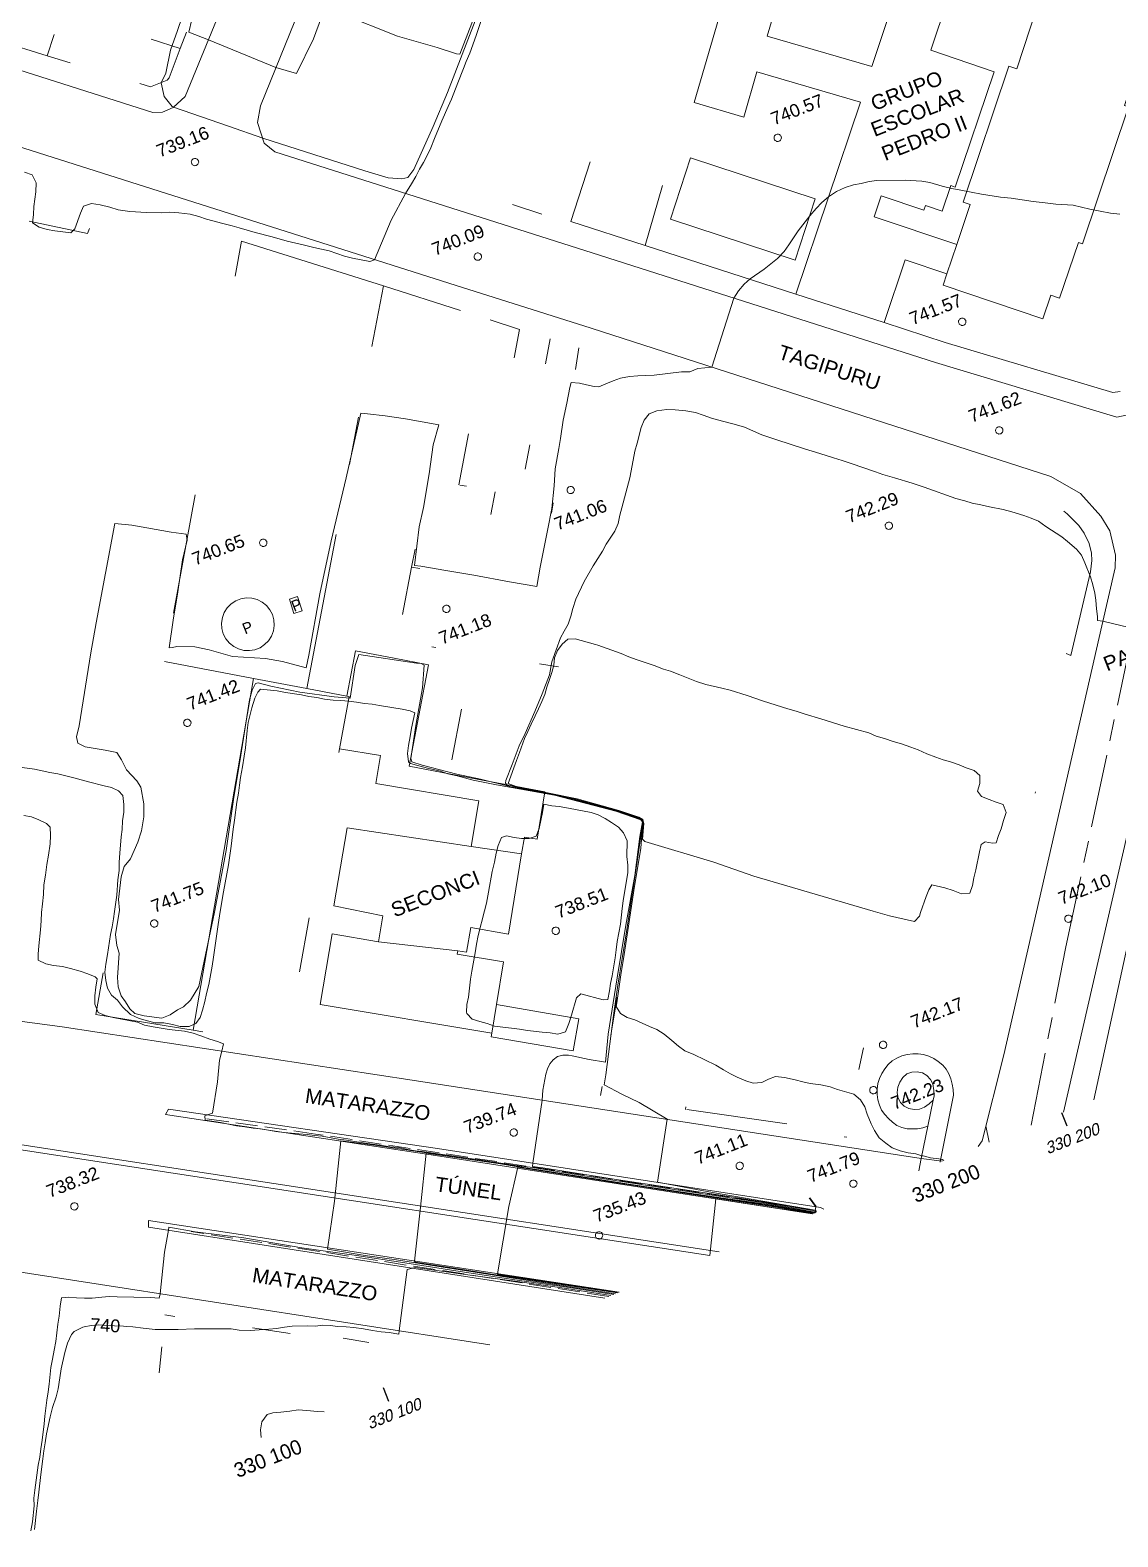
# Model space of a CAD drawing. Header units: millimetres. Extents: x 348 to 2201, y 118 to 1049.
# Drawn here: x 1252.7 to 1401.3, y 393.9 to 599.8 of the extents above; entities that cross this region are included whole.
import ezdxf
from ezdxf.enums import TextEntityAlignment as Align

# ---------------------------------------------------------------- set-up
doc = ezdxf.new("R2010")
doc.units = ezdxf.units.MM
doc.linetypes.add('T02', pattern=[4, 3, -1])
doc.linetypes.add('T09', pattern=[17, 10, -2, 3, -2])
for name, color, linetype, lineweight in [('100_SIST_VIARIO_MEIO_FIO', 1, 'Continuous', 18), ('106_PRACAS_PARQUES_TOP', 7, 'Continuous', 18), ('108_SEP_FIS_CANT_CENT_ILHA', 7, 'Continuous', 18), ('114_VD_PASS_DE_NIVEL', 190, 'Continuous', 18), ('118_PASSARELA', 9, 'Continuous', 18), ('122_TUN', 190, 'T02', 18), ('124_TUN_TOP', 7, 'Continuous', 18), ('144_P_DUPLA_ASF_TOP', 7, 'Continuous', 18), ('160_P_SIMP_ASF_TOP', 7, 'Continuous', 18), ('199_SEGMENTO_DE_VIA', 7, 'Continuous', 18), ('206_MURO_E_MURO_ARRIMO', 7, 'Continuous', 18), ('216_EDIF_NOTAVEL', 2, 'Continuous', 18), ('218_EDIF_NOTAVEL_TOP', 7, 'Continuous', 18), ('220_PISCINA_TOP', 4, 'Continuous', 18), ('508_LM_SETOR_FISCAL', 136, 'T09', 18), ('600_CURVA_MESTRA', 14, 'Continuous', 18), ('602_CURVA_MESTRA_TOP', 24, 'Continuous', 18), ('604_CURVA_INTERM', 7, 'Continuous', 18), ('606_PTO_COTADO', 9, 'Continuous', 18), ('608_PTO_COTADO_INTERVIA', 9, 'Continuous', 18), ('624_SEGM_CURVA_MESTRA', 14, 'Continuous', 18), ('626_SEGM_CURVA_INTERM', 7, 'Continuous', 18), ('902_MALHA_TEXTO_COORD_UTM', 7, 'Continuous', 13)]:
    doc.layers.add(name, color=color, linetype=linetype, lineweight=lineweight)
doc.layers.add('910_COORD_UTM_COR_ALEGRE', color=7, linetype='Continuous')
doc.styles.add('Style-Arial', font='arial.ttf')

# ---------------------------------------------------------------- blocks, each defined once
blk = doc.blocks.new('SP04')
at = {"color": 0, "linetype": 'Continuous', "lineweight": 30}
blk.add_line((-1.04, -1.04), (0, 0), dxfattribs=at)
blk = doc.blocks.new('SP09')
at = {"color": 0, "linetype": 'Continuous'}
blk.add_lwpolyline([(-0.03, -0.51), (-0.14, -0.49), (-0.24, -0.46), (-0.31, -0.42), (-0.35, -0.39), (-0.42, -0.31), (-0.47, -0.24), (-0.51, -0.15), (-0.52, -0.09), (-0.52, 0.03), (-0.51, 0.11), (-0.48, 0.2), (-0.44, 0.27), (-0.4, 0.33), (-0.32, 0.39), (-0.23, 0.44), (-0.15, 0.48), (-0.1, 0.48), (-0.03, 0.48), (0.08, 0.48), (0.19, 0.44), (0.27, 0.4), (0.35, 0.32), (0.41, 0.23), (0.46, 0.11), (0.48, 0.03), (0.48, -0.03), (0.47, -0.08), (0.44, -0.21), (0.38, -0.3), (0.31, -0.38), (0.23, -0.44), (0.1, -0.49), (0.02, -0.51)], close=True, dxfattribs=at)
blk = doc.blocks.new('SP10')
at = {"color": 0, "linetype": 'Continuous'}
blk.add_lwpolyline([(-0.03, -0.51), (-0.14, -0.49), (-0.24, -0.46), (-0.31, -0.42), (-0.35, -0.39), (-0.42, -0.31), (-0.47, -0.24), (-0.51, -0.15), (-0.52, -0.09), (-0.52, 0.03), (-0.51, 0.11), (-0.48, 0.2), (-0.44, 0.27), (-0.4, 0.33), (-0.32, 0.39), (-0.23, 0.44), (-0.15, 0.48), (-0.1, 0.48), (-0.03, 0.48), (0.08, 0.48), (0.19, 0.44), (0.27, 0.4), (0.35, 0.32), (0.41, 0.23), (0.46, 0.11), (0.48, 0.03), (0.48, -0.03), (0.47, -0.08), (0.44, -0.21), (0.38, -0.3), (0.31, -0.38), (0.23, -0.44), (0.1, -0.49), (0.02, -0.51)], close=True, dxfattribs=at)

msp = doc.modelspace()

# ---------------------------------------------------------------- linework, layer by layer
at = {"layer": '100_SIST_VIARIO_MEIO_FIO'}
for points in [[(1318.25, 699.07), (1273.83, 590.76), (1272.19, 589.27), (1270.72, 588.65), (1269.43, 588.57), (1225.45, 602.56)], [(1124.56, 624.23), (1175.53, 608.11), (1227.56, 591.49), (1227.46, 587.79), (1219.08, 544.5), (1192.02, 549.55), (1190.43, 541.63), (1201.95, 539.5), (1202.82, 537.55), (1214.96, 535.18), (1215.35, 536.87), (1228.63, 534.19), (1230.08, 542.1), (1221.65, 543.9), (1229.71, 585.34), (1235.37, 588.9), (1309.85, 565.27), (1329.33, 559.11)], [(1329.33, 559.11), (1392.14, 538.84), (1396.21, 536.53), (1398.96, 533.42), (1400.2, 531.41), (1400.99, 528.1), (1400.91, 526.35), (1399.1, 518.44)], [(1399.1, 518.44), (1385.7, 459.83), (1382.75, 448.06), (1382.22, 447.28)], [(1437.08, 515.29), (1420.53, 515.38), (1412.02, 514.98), (1409.93, 514.19), (1408.46, 512.78), (1407.33, 510.51), (1393.85, 452)], [(1374.44, 445.67), (1304.88, 456.36), (1257.04, 463.63), (1233.86, 466.75), (1220.25, 467.9), (1185.73, 468.62), (1175.32, 469.49), (1160.18, 471.26), (1092.99, 481.94)], [(1359.53, 438.08), (1309.24, 445.89), (1271.17, 451.67), (1271.56, 452.38), (1308.3, 447.03), (1360.68, 438.98), (1361.14, 438.73)], [(1173.47, 393.95), (1180.04, 438.04), (1181.25, 439.65), (1182.15, 440.24), (1183.73, 440.6), (1315.46, 420.2)], [(1331.18, 426.58), (1268.83, 436.26), (1268.85, 437.17), (1333.13, 427.37)]]:
    msp.add_lwpolyline(points, dxfattribs=at)
msp.add_lwpolyline([(1329.44, 569.41), (1286.1, 583.23), (1284.62, 584.41), (1283.74, 587.23), (1284.12, 589.48), (1298.32, 624.49), (1319.45, 675.97), (1324.45, 678.26), (1436.08, 641.43), (1436.77, 639.76), (1436.69, 638.66), (1432.9, 626.83), (1406.88, 550.61), (1405.47, 548.53), (1402.67, 547.26), (1401.16, 546.96), (1376.38, 554.43)], close=True, dxfattribs=at)
at = {"layer": '108_SEP_FIS_CANT_CENT_ILHA'}
for points in [[(1346.8, 432.91), (1190.02, 456.95), (1119.46, 467.91), (1103.36, 470.13), (1103.19, 469.58), (1345.54, 432.4)], [(1383.26, 450.12), (1383.7, 447.88)]]:
    msp.add_lwpolyline(points, dxfattribs=at)
at = {"layer": '114_VD_PASS_DE_NIVEL'}
msp.add_lwpolyline([(1360.01, 439.08), (1359.89, 438.22)], dxfattribs=at)
at = {"layer": '118_PASSARELA'}
for points in [[(1375.33, 450.07), (1374.65, 449.86), (1373.94, 449.73), (1373.21, 449.7), (1372.49, 449.73), (1371.76, 449.89), (1371.09, 450.17), (1370.49, 450.6), (1369.94, 451.1), (1369.44, 451.67), (1369.02, 452.28), (1368.72, 452.95), (1368.52, 453.66), (1368.41, 454.39), (1368.4, 455.14), (1368.51, 455.88), (1368.73, 456.6), (1369.04, 457.28), (1369.44, 457.91), (1369.92, 458.48), (1370.47, 458.98), (1371.1, 459.38), (1371.79, 459.67), (1372.51, 459.86), (1373.26, 459.95), (1374, 459.95), (1374.74, 459.86), (1375.46, 459.65), (1376.14, 459.33), (1376.76, 458.92), (1377.39, 458.4), (1377.83, 457.88), (1378.18, 457.22), (1378.46, 456.53), (1378.67, 455.81), (1378.81, 455.07), (1378.85, 454.33), (1377.01, 445.22), (1377, 445.16)], [(1376.06, 453.63), (1375.51, 453.11), (1374.89, 452.69), (1374.2, 452.41), (1373.46, 452.34), (1372.74, 452.49), (1372.1, 452.79), (1371.58, 453.3), (1371.25, 453.97), (1371.12, 454.69), (1371.22, 455.42), (1371.51, 456.1), (1371.92, 456.72), (1372.46, 457.22), (1373.15, 457.47), (1373.89, 457.51), (1374.6, 457.35), (1375.21, 456.98), (1375.7, 456.46), (1376, 455.84), (1376.16, 454.96), (1376.18, 454.22), (1376.06, 453.63), (1375.33, 450.07), (1374.44, 445.67), (1374.09, 443.99)]]:
    msp.add_lwpolyline(points, dxfattribs=at)
at = {"layer": '122_TUN'}
for points in [[(1359.94, 438.59), (1291.67, 449), (1276.6, 451.1)], [(1331.73, 426.8), (1274.64, 435.67)]]:
    msp.add_lwpolyline(points, dxfattribs=at)
at = {"layer": '199_SEGMENTO_DE_VIA'}
msp.add_lwpolyline([(1377.27, 445.27), (1374.44, 445.67)], dxfattribs=at)
at = {"layer": '206_MURO_E_MURO_ARRIMO'}
for p, q in [((1273.17, 597.35), (1274.02, 599.56)), ((1248.53, 598.34), (1254.99, 596.34)), ((1271.63, 593.35), (1273.17, 597.35)), ((1254.99, 596.34), (1258.14, 595.36)), ((1269.11, 592.12), (1271.39, 593.03)), ((1271.39, 593.03), (1271.63, 593.35)), ((1267.66, 592.54), (1269.11, 592.12)), ((1318.59, 576), (1322.56, 574.71)), ((1252.54, 573.75), (1260.49, 572.07)), ((1260.49, 572.07), (1260.76, 572.75)), ((1326.54, 573.7), (1336.72, 570.41)), ((1280.68, 566.22), (1281.55, 571.01)), ((1281.55, 571.01), (1300.93, 564.92)), ((1336.72, 570.41), (1357.31, 563.77)), ((1300.93, 564.92), (1311.47, 561.54)), ((1315.52, 560.25), (1319.53, 558.96)), ((1369.36, 559.88), (1377.7, 557.18)), ((1327.16, 553.47), (1327.65, 556.41)), ((1377.7, 557.18), (1400.62, 550.32)), ((1400.62, 550.32), (1401.61, 550.47)), ((1323.9, 533.83), (1324.13, 535.25)), ((1394.38, 533.74), (1393.9, 534.11)), ((1395.96, 532.14), (1394.38, 533.74)), ((1396.68, 531.11), (1395.96, 532.14)), ((1397.38, 529.7), (1396.68, 531.11)), ((1397.71, 528.38), (1397.38, 529.7)), ((1397.55, 525.83), (1397.76, 527.35)), ((1397.76, 527.35), (1397.71, 528.38)), ((1303.55, 520.01), (1304.78, 526.47)), ((1304.78, 526.47), (1305.89, 526.26)), ((1394.87, 514.4), (1397.55, 525.83)), ((1308.1, 515.47), (1307.54, 515.56)), ((1324.85, 512.82), (1322.25, 513.23)), ((1394.25, 514.68), (1394.87, 514.4)), ((1389.99, 495.56), (1390.03, 495.75)), ((1398.02, 453.69), (1403.32, 477.95)), ((1274.91, 463.19), (1261.63, 465.32)), ((1276.24, 462.98), (1274.91, 463.19)), ((1342.39, 452.34), (1356.05, 450.39)), ((1363.89, 448.61), (1364.25, 448.55)), ((1271.07, 424.27), (1272.41, 424.07)), ((1283.02, 422.52), (1288.21, 421.76)), ((1295.45, 421.08), (1298.92, 420.53))]:
    msp.add_line(p, q, dxfattribs=at)
for points in [[(1255.92, 599.25), (1254.99, 596.34)], [(1269.17, 598.62), (1273.17, 597.35)], [(1329.2, 581.84), (1326.54, 573.7)], [(1339.06, 578.61), (1336.72, 570.41)], [(1300.93, 564.92), (1299.35, 556.62)], [(1318.79, 555.07), (1319.53, 558.96)], [(1323.71, 557.65), (1323.06, 554.26)], [(1297.51, 546.94), (1296.28, 540.51)], [(1312.56, 544.69), (1311.23, 537.71)], [(1320.95, 543.17), (1320.32, 539.87)], [(1311.38, 537.68), (1312.27, 537.51)], [(1275.19, 536.33), (1272.23, 520.19)], [(1316.22, 536.76), (1315.62, 533.64)], [(1294.46, 530.91), (1290.45, 509.88)], [(1305.25, 528.93), (1304.78, 526.47)], [(1283.18, 511.26), (1271.02, 513.58)], [(1274.91, 463.19), (1283.18, 511.26)], [(1290.45, 509.88), (1283.18, 511.26)], [(1295.94, 508.83), (1290.45, 509.88)], [(1310.28, 500.12), (1311.6, 507.07)], [(1294.86, 501.15), (1294.95, 501.65)], [(1289.46, 471.14), (1290.8, 478.56)], [(1262.63, 471.04), (1261.63, 465.32)], [(1332.89, 467.71), (1332.02, 462.52)], [(1366.53, 460.76), (1365.89, 457.82)], [(1330.83, 455.47), (1330.62, 454.24)], [(1342.25, 452.72), (1342.2, 452.37)], [(1270.29, 416.37), (1270.64, 419.9)]]:
    msp.add_lwpolyline(points, dxfattribs=at)
at = {"layer": '216_EDIF_NOTAVEL'}
for points in [[(1349.9, 612.28), (1343.38, 589.94), (1350.18, 587.95), (1351.98, 594.14), (1366.13, 590.01), (1357.31, 563.77), (1369.36, 559.88), (1372.25, 568.46), (1377.94, 566.55), (1379.28, 570.55), (1368.01, 574.34), (1368.97, 577.21), (1374.78, 575.26), (1375, 575.89), (1377.31, 575.11), (1378.49, 578.61), (1379.08, 578.41), (1384.38, 594.17), (1375.72, 597.09), (1378.02, 603.91)], [(1372.73, 610.11), (1367.69, 594.86), (1353.39, 599.03), (1356.68, 610.31)]]:
    msp.add_lwpolyline(points, dxfattribs=at)
for points in [[(1390.61, 603.88), (1389.33, 600.1), (1387.47, 594.56), (1386.41, 594.91), (1380.16, 576.35), (1381.13, 576.02), (1379.28, 570.55), (1377.94, 566.55), (1377.42, 565), (1391.04, 560.41), (1392.13, 563.63), (1393.34, 563.22), (1395.9, 570.84), (1396.45, 570.65), (1402.75, 589.35), (1402.22, 589.53), (1404.88, 597.42), (1403.87, 597.76), (1404.94, 600.93), (1391.18, 605.57)], [(1342.89, 582.38), (1359.95, 576.79), (1357.2, 568.42), (1340.15, 574)], [(1302.41, 514.02), (1297.13, 515.03), (1295.94, 508.83), (1296.23, 508.77), (1294.95, 501.65), (1300.53, 500.72), (1299.89, 496.88), (1313.95, 494.54), (1312.91, 488.31), (1319.81, 487.28), (1320.2, 489.58), (1321.92, 489.29), (1323, 495.74), (1317.68, 496.75), (1314.47, 497.36), (1309.92, 498.23), (1304.46, 499.27), (1307.1, 513.13)], [(1300.27, 475.25), (1311.1, 474.01), (1312.29, 473.87), (1312.87, 477.2), (1318.02, 476.31), (1319.81, 487.28), (1312.91, 488.31), (1296, 490.84), (1294.16, 480.16), (1300.86, 478.81)], [(1300.27, 475.25), (1311.1, 474.01), (1311.03, 473.57), (1317.36, 472.51), (1316.38, 466.68), (1315.73, 462.77), (1292.31, 466.68), (1293.92, 476.34)], [(1316.38, 466.68), (1315.73, 462.77), (1315.65, 462.3), (1326.87, 460.37), (1327.62, 464.74)]]:
    msp.add_lwpolyline(points, close=True, dxfattribs=at)
at = {"layer": '220_PISCINA_TOP'}
for points in [[(1285.77, 519.97), (1285.42, 520.64), (1284.94, 521.22), (1284.35, 521.69), (1283.68, 522.03), (1282.95, 522.22), (1282.2, 522.26), (1281.45, 522.13), (1280.75, 521.86), (1280.12, 521.44), (1279.59, 520.9), (1279.18, 520.27), (1278.92, 519.56), (1278.81, 518.82), (1278.85, 518.06), (1279.05, 517.34), (1279.4, 516.67), (1279.88, 516.09), (1280.47, 515.61), (1281.14, 515.28), (1281.87, 515.09), (1282.63, 515.05), (1283.37, 515.18), (1284.07, 515.45), (1284.7, 515.87), (1285.23, 516.4), (1285.64, 517.04), (1285.9, 517.75), (1286.01, 518.49), (1285.97, 519.25)], [(1288.71, 520.14), (1289.81, 520.49), (1289.19, 522.45), (1288.09, 522.1)]]:
    msp.add_lwpolyline(points, close=True, dxfattribs=at)
at = {"layer": '508_LM_SETOR_FISCAL'}
msp.add_lwpolyline([(1389.44, 450.21), (1394.14, 474.36), (1403.86, 519.94), (1408.35, 539.86), (1424.61, 589.02), (1443.41, 645.89), (1459.11, 693.38), (1468.45, 718.88)], dxfattribs=at)
at = {"layer": '600_CURVA_MESTRA', "elevation": 740}
for points in [[(1251.9, 580.43), (1252.92, 580.07), (1253.46, 578.96), (1253.42, 577.76), (1253.18, 575.73), (1253.12, 574.65), (1252.97, 573.5), (1253.87, 572.91), (1254.99, 572.61), (1256.01, 572.41), (1258.22, 572.16), (1258.75, 572.69), (1259.54, 574.84), (1259.93, 575.77), (1261.06, 576.15), (1262.22, 575.97), (1263.53, 575.65), (1264.69, 575.3), (1266.27, 575.08), (1268.56, 574.93), (1270.64, 574.9), (1271.68, 574.98), (1272.96, 574.89), (1274.51, 574.71), (1275.7, 574.37), (1276.77, 574.01), (1278.98, 573.43), (1280.26, 573.11), (1281.24, 572.85), (1283.41, 572.18), (1285.73, 571.59), (1287.79, 571.03), (1290.15, 570.47), (1291.41, 570.15), (1292.48, 569.91), (1293.51, 569.7), (1295.62, 568.96), (1296.72, 568.69), (1299.08, 568.21), (1299.71, 568.48), (1302.01, 573.88), (1303.96, 577.53), (1304.76, 578.84), (1305.34, 579.83), (1305.88, 580.85), (1306.42, 581.77), (1306.92, 582.7), (1307.4, 583.76), (1307.9, 585.06), (1308.93, 587.47), (1309.78, 589.39), (1310.24, 590.43), (1311.09, 592.65), (1311.88, 594.62), (1312.23, 595.57), (1312.73, 596.69), (1313.59, 599.1), (1314.85, 602.8)], [(1360, 438.27), (1360.02, 438.43), (1359.93, 438.47), (1359.51, 438.55), (1353.26, 439.63), (1347.31, 440.59), (1333.06, 442.73), (1322.72, 444.36), (1321.3, 444.58), (1321.34, 445.02), (1322.62, 453.63), (1322.7, 454.97), (1322.98, 456.45), (1323.14, 457.18), (1323.34, 457.9), (1323.67, 458.57), (1324.13, 459.14), (1324.74, 459.59), (1325.46, 459.76), (1326.21, 459.77), (1326.74, 459.7), (1329.06, 459.19), (1331.27, 458.83), (1331.65, 462.66), (1332.86, 470.34), (1334.04, 477.55), (1335.29, 484.32), (1335.96, 489.67), (1336.34, 491.67), (1336.09, 491.95), (1332.71, 493.12), (1324.31, 495.29), (1316.39, 496.7), (1313.2, 497.37), (1312.01, 497.66), (1310.99, 497.93), (1309.74, 498.24), (1308.74, 498.59), (1306.97, 498.98), (1305.76, 499.31), (1304.65, 499.65), (1304.38, 499.88), (1304.24, 501.02), (1304.36, 502.11), (1304.59, 503.31), (1304.75, 504.45), (1305.22, 506.57), (1304.58, 506.83), (1303.51, 507.07), (1300.38, 507.57), (1299.38, 507.73), (1298.34, 507.84), (1297.27, 508.03), (1296.2, 508.14), (1295.13, 508.23), (1294.06, 508.29), (1292.9, 508.44), (1291.81, 508.63), (1290.76, 508.8), (1289.75, 509.01), (1287.56, 509.32), (1286.43, 509.57), (1284.14, 509.8), (1283.78, 509.37), (1283.36, 508.55), (1282.97, 507.22), (1282.46, 505.25), (1282.32, 504.13), (1282.08, 501.76), (1281.91, 500.62), (1281.67, 499.17), (1281.38, 497.72), (1281.25, 496.66), (1281.13, 495.56), (1280.91, 494.36), (1280.58, 491.91), (1280.41, 490.68), (1280.13, 488.33), (1279.74, 485.8), (1279.07, 482.11), (1278.71, 479.94), (1278.52, 478.83), (1278.33, 477.62), (1277.71, 473.16), (1277.55, 471.93), (1277.09, 469.43), (1276.77, 468.21), (1276.52, 467.09), (1276.22, 465.91), (1275.89, 464.94), (1275.3, 464.08), (1274.37, 463.69), (1273.17, 463.67), (1272.11, 463.96), (1270.92, 464.18), (1269.71, 464.21), (1267.56, 464.78), (1266.37, 465.35), (1265.29, 466.4), (1264.58, 467.27), (1263.79, 467.98), (1263.22, 468.94), (1263.02, 469.99), (1262.88, 471.13), (1262.99, 472.21), (1263.23, 473.54), (1263.62, 476.25), (1263.85, 477.3), (1264.05, 478.39), (1264.17, 479.41), (1264.49, 481.65), (1264.66, 483.73), (1264.82, 484.99), (1264.8, 486.14), (1264.93, 487.4), (1265.1, 489.59), (1265.21, 490.59), (1265.28, 491.81), (1265.45, 492.99), (1265.45, 494.05), (1265.31, 495.25), (1264.75, 495.9), (1263.75, 496.33), (1262.75, 496.59), (1260.62, 497.12), (1259.63, 497.39), (1258.64, 497.69), (1257.54, 497.96), (1256.42, 498.2), (1255.35, 498.4), (1254.3, 498.65), (1253.23, 498.85), (1250.86, 499.16)], [(1253.26, 394.97), (1253.52, 397.47), (1253.72, 398.9), (1253.86, 400.08), (1254.1, 402.49), (1254.41, 404.61), (1254.54, 405.72), (1254.69, 406.82), (1254.9, 408.02), (1255.41, 410.34), (1255.73, 411.63), (1256.2, 413.09), (1256.5, 414.2), (1256.71, 415.66), (1256.91, 416.93), (1257.39, 419.14), (1257.78, 420.44), (1258.3, 421.61), (1258.68, 422.03), (1259.87, 422.6), (1260.03, 422.63)]]:
    msp.add_lwpolyline(points, dxfattribs=at)
at = {"layer": '600_CURVA_MESTRA', "flags": 128}
for points, elevation in [([(1345.52, 432.39), (1346.34, 440.16)], 735), ([(1346.34, 440.16), (1359.57, 438.09)], 735), ([(1265.82, 422.71), (1266.67, 422.64), (1268.1, 422.49), (1269.74, 422.3), (1272.89, 422.29), (1275.1, 422.38), (1276.23, 422.37), (1278.84, 422.39), (1280.13, 422.36), (1281.21, 422.2), (1282.75, 422.14), (1283.95, 422.25), (1285.26, 422.33), (1286.33, 422.41), (1287.42, 422.6), (1288.46, 422.73), (1290.58, 422.77), (1291.62, 422.76), (1292.65, 422.87), (1293.66, 422.82), (1294.71, 422.68), (1295.83, 422.64), (1296.87, 422.57), (1298.2, 422.39), (1299.45, 422.16), (1300.64, 421.98), (1301.7, 421.87), (1303.04, 421.65), (1303.08, 422.11), (1304.16, 430.49), (1304.92, 430.66), (1305.25, 430.74), (1312.49, 429.75), (1319.58, 428.81), (1325.96, 427.89), (1331.99, 426.91)], 740)]:
    msp.add_lwpolyline(points, dxfattribs=dict(at, elevation=elevation))
at = {"layer": '604_CURVA_INTERM', "flags": 128}
for points, elevation in [([(1315.53, 607.29), (1311.37, 596.58), (1310.9, 596.6), (1308.28, 597.48), (1302.85, 599.04), (1295.06, 602.13)], 738), ([(1313.48, 601.12), (1309.68, 591.31), (1307.72, 586.66), (1305.07, 580.8), (1304.29, 579.69), (1303.46, 579.51), (1301.6, 579.65), (1298.38, 580.64), (1284.44, 585.08), (1279.77, 586.71), (1272.26, 589.34), (1272.04, 589.42), (1270.96, 590.76), (1270.57, 592.66), (1271.19, 593.96), (1271.85, 597.1), (1272.78, 599.81), (1274.04, 603.39)], 739), ([(1292.49, 601.61), (1291.39, 598.67), (1289.07, 593.93), (1286.25, 594.75), (1277.01, 598.51), (1274.32, 599.59), (1274.74, 601.29)], 738), ([(1401.57, 574.7), (1400.31, 574.84), (1397.47, 575.39), (1395.17, 575.93), (1392.82, 576.08), (1391.35, 576.23), (1389.73, 576.43), (1386.73, 576.9), (1385.28, 577.03), (1382.65, 577.44), (1379.85, 578), (1378.63, 578.21), (1377.3, 578.53), (1375.61, 579.02), (1374.53, 579.23), (1372.24, 579.34), (1368.37, 579.28), (1367.33, 579.15), (1366.22, 578.87), (1365.18, 578.69), (1364.02, 578.35), (1362.84, 577.79), (1361.76, 577.06), (1360.84, 576.28), (1360.05, 575.45), (1359.19, 574.49), (1357.62, 572.43), (1356.32, 570.5), (1355.68, 569.58), (1354.79, 568.65), (1352.98, 567.17), (1351.06, 565.86), (1350.25, 565.13), (1349.46, 564.23), (1348.83, 563.22), (1345.8, 553.79), (1343.9, 553.6), (1342.82, 553.15), (1341.66, 553.14), (1337.94, 552.69), (1336.8, 552.63), (1335.7, 552.61), (1334.54, 552.5), (1333.31, 552.27), (1332.31, 551.92), (1331.32, 551.52), (1330.35, 551.09), (1329.72, 551.17), (1328.7, 551.37), (1327.72, 551.6), (1326.57, 551.69), (1326.4, 551.03), (1326.01, 548.89), (1325.51, 546.55), (1325.12, 544.03), (1324.91, 542.67), (1324.4, 539.9), (1324.26, 537.57), (1323.96, 534.47), (1323.35, 531.48), (1322.37, 526.47), (1321.89, 523.84), (1318.15, 524.44), (1313.27, 525.37), (1309.44, 526), (1306.03, 526.61), (1305.2, 526.7), (1305.81, 531.96), (1306.42, 534.62), (1307.2, 539.23), (1307.75, 543.19), (1308.49, 545.92), (1303.94, 546.72), (1301.15, 547.15), (1298.76, 547.41), (1297.84, 547.49), (1295.86, 538.67), (1293.81, 530.07), (1292.26, 522.8), (1290.76, 514.45), (1290.39, 512.72), (1287.16, 513.55), (1284.84, 513.97), (1280.29, 514.25), (1277.13, 515.15), (1275.15, 515.58), (1272.7, 515.61), (1272.09, 515.48), (1271.67, 515.43), (1272.18, 519.22), (1272.84, 523.09), (1273.49, 527.44), (1274.11, 530.15), (1273.98, 530.95), (1271.93, 531.26), (1266.53, 532.2), (1264.22, 532.44), (1261.68, 518.87), (1260.96, 514.77), (1259.36, 504.77), (1259, 503.29), (1259.16, 502.4), (1260.17, 501.91), (1262.9, 501.47), (1264.48, 501.14), (1265.13, 500.15), (1265.8, 498.78), (1267.22, 497.28), (1267.78, 496.39), (1268.21, 494.11), (1268.17, 492.36), (1267.86, 490.42), (1267.36, 488.86), (1266.37, 486.62), (1265.49, 485.54), (1265.1, 484.14), (1264.74, 481.04), (1264.87, 479.59), (1264.32, 476.25), (1264.5, 474.76), (1264.83, 473.7), (1264.59, 470.38), (1264.68, 469.12), (1265.09, 467.87), (1265.67, 467.06), (1266.29, 466.1), (1266.97, 465.46), (1268.25, 465.13), (1270.67, 464.83), (1271.78, 465.29), (1272.81, 465.96), (1273.63, 466.38), (1274.56, 467.28), (1275.72, 469.14), (1277.83, 479.3), (1279.43, 487.72), (1280.47, 495.05), (1281.29, 499.92), (1282.65, 508.34), (1282.98, 509.64), (1283.43, 510.57), (1283.82, 510.67), (1285.53, 510.2), (1289.53, 509.39), (1294.21, 508.73), (1296.38, 508.54), (1297.07, 513.02), (1297.59, 514.52), (1305.45, 513.34), (1306.1, 513.28), (1306.51, 513.06), (1306.26, 509.99), (1305.35, 504.84), (1304.68, 500.31), (1304.83, 499.88), (1306.21, 499.39), (1310.97, 498.17), (1314.22, 497.49), (1318.05, 496.55), (1318.33, 496.44), (1325.23, 495.16), (1327.25, 494.64), (1332.84, 493.15), (1336, 492.06), (1336.18, 491.98), (1336.23, 491.92), (1336.39, 491.63), (1335.58, 485.93), (1334.16, 476.65), (1332.98, 469.33), (1332.39, 465.18), (1331.32, 457.08), (1331.08, 455.73), (1333.5, 454.44), (1335.86, 453.32), (1339.7, 451.01), (1338.37, 442.41), (1345.92, 441), (1359.94, 438.6), (1360.09, 438.45), (1360.08, 438.3)], 741), ([(1251.79, 492.53), (1252.84, 492.34), (1253.83, 491.92), (1254.91, 491.42), (1255.37, 490.93), (1255.45, 489.81), (1255.39, 488.64), (1255.16, 487.11), (1254.92, 485.82), (1254.73, 484.37), (1254.53, 483.03), (1254.46, 481.71), (1254.34, 480.44), (1254.2, 479.26), (1254.16, 478.14), (1254.06, 476.88), (1253.82, 474.71), (1253.77, 473.59), (1253.76, 472.77), (1254.78, 472.24), (1255.85, 472.02), (1257.09, 471.87), (1258.19, 471.64), (1259.48, 471.25), (1260.52, 470.9), (1261.52, 470.46), (1261.83, 470.19), (1261.63, 469.06), (1261.48, 467.87), (1261.49, 466.74), (1261.97, 465.6), (1262.9, 465.19), (1264, 464.92), (1267.31, 464.28), (1268.3, 463.89), (1269.45, 463.63), (1271.64, 463.28), (1273.76, 463.06), (1274.93, 462.77), (1275.97, 462.43), (1277.23, 461.95), (1278.28, 461.66), (1279.08, 461.31), (1278.83, 460.32), (1278.51, 459.1), (1278.27, 456.12), (1277.56, 451.84), (1276.88, 451.6), (1276.54, 451.48), (1276.59, 450.88), (1278.65, 450.57), (1279.74, 450.34), (1280.84, 450.1), (1281.98, 449.96), (1283.11, 449.78), (1284.13, 449.69), (1285.21, 449.54), (1286.22, 449.35), (1287.35, 449.2), (1288.39, 449.1), (1289.39, 449.04), (1290.51, 448.93), (1291.52, 448.8), (1292.55, 448.7), (1294.73, 448.31), (1295.87, 448.17), (1297, 447.99), (1299.41, 447.63), (1300.8, 447.43), (1301.79, 447.26), (1302.98, 447.14), (1304.28, 446.9), (1305.33, 446.72), (1306.24, 446.6), (1310.28, 446.01), (1313.71, 445.53), (1317.28, 444.98), (1318.94, 444.71), (1320.97, 444.46), (1327.87, 443.36), (1337.03, 441.97), (1347.34, 440.43), (1353.25, 439.53), (1359.91, 438.34), (1359.97, 438.25)], 739), ([(1332.63, 427.16), (1327.65, 427.94), (1319.25, 429.19), (1302.71, 431.79), (1298.45, 432.41), (1293.28, 433.27), (1294.25, 439.82), (1295.13, 448.07), (1299.43, 447.54), (1307.08, 446.38), (1317, 444.94), (1327.89, 443.18), (1334.77, 442.1), (1347.35, 440.25), (1353.26, 439.42)], 738), ([(1332.9, 427.28), (1316.56, 429.73), (1310.94, 430.64), (1305.28, 431.5), (1305.18, 431.63), (1305.99, 438.99), (1306.76, 446.38), (1316.95, 444.91), (1323.64, 443.78), (1332.22, 442.44), (1342.32, 440.91), (1347.24, 440.21), (1353.78, 439.23), (1358.24, 438.45)], 737), ([(1333.01, 427.32), (1329.38, 427.88), (1316.62, 429.8), (1316.54, 429.9), (1318.07, 439.08), (1319.3, 444.46)], 736), ([(1319.3, 444.46), (1328.79, 442.95), (1345.33, 440.41), (1354.28, 439.04), (1359.68, 438.14)], 736), ([(1353.26, 439.42), (1359.9, 438.23)], 738), ([(1358.24, 438.45), (1359.79, 438.18)], 737), ([(1332.42, 427.08), (1326.32, 428.02), (1319.21, 429.04), (1311.4, 430.21), (1303.86, 431.4), (1297.27, 432.4), (1289.76, 433.45), (1281.86, 434.83), (1275.2, 435.62), (1271.62, 436.26), (1271.55, 435.84), (1271, 432.84), (1270.41, 427.18), (1270.27, 426.57), (1269.08, 426.67), (1264.53, 426.77), (1263.46, 426.79), (1262.43, 426.69), (1261.11, 426.59), (1260.1, 426.58), (1258.99, 426.61), (1257.93, 426.72), (1256.92, 426.63), (1256.76, 425.49), (1256.64, 424.13), (1256.46, 423.01), (1256.18, 420.64), (1255.95, 419.47), (1255.69, 418.25), (1255.49, 417.08), (1255.27, 414.8), (1255.11, 413.79), (1254.94, 412.65), (1254.81, 411.52), (1254.66, 410.46), (1254.58, 409.39), (1254.31, 407.17), (1254.11, 405.98), (1253.97, 404.85), (1253.77, 403.77), (1253.29, 400.33), (1253.17, 399.23), (1253.19, 398.19), (1252.97, 396.01), (1252.77, 394.77)], 739), ([(1292.82, 411.02), (1291.91, 411.06), (1290.46, 411.22), (1289.27, 411.33), (1288.16, 411.11), (1286.89, 410.99), (1285.84, 410.9), (1285.06, 410.65), (1284.31, 409.68), (1284.15, 408.59), (1284.22, 407.53)], 741)]:
    msp.add_lwpolyline(points, dxfattribs=dict(at, elevation=elevation))
at = {"layer": '604_CURVA_INTERM', "elevation": 742}
msp.add_lwpolyline([(1405.12, 517.66), (1399.24, 519.08), (1398.53, 519.16), (1398.51, 519.71), (1398.4, 520.77), (1398.31, 521.93), (1398.17, 522.93), (1397.87, 524.06), (1397.55, 525.12), (1396.78, 527.05), (1396.34, 528.08), (1395.65, 528.9), (1394.42, 529.96), (1393.64, 530.59), (1391.46, 532.01), (1390.46, 532.73), (1389.47, 533.16), (1388.45, 533.54), (1386.8, 534.03), (1385.62, 534.33), (1383.78, 534.7), (1382.59, 534.97), (1381.38, 535.19), (1380.37, 535.52), (1379.17, 535.84), (1374.82, 537.39), (1373.2, 537.93), (1370.78, 538.68), (1369.16, 539.13), (1368.16, 539.51), (1364.84, 540.64), (1363.63, 541.04), (1362.45, 541.4), (1360.58, 542.01), (1358.49, 542.61), (1354.68, 543.87), (1353.72, 544.17), (1352.66, 544.55), (1350.27, 545.6), (1348.88, 546), (1347.27, 546.4), (1345.75, 546.84), (1344.62, 547.22), (1343.58, 547.6), (1342.26, 547.82), (1340.81, 547.95), (1339.67, 548.02), (1338.29, 547.82), (1337.27, 547.43), (1336.56, 546.57), (1336.14, 545.54), (1335.59, 543.41), (1335.29, 542.31), (1335.07, 541.07), (1334.61, 538.66), (1334.23, 537.32), (1333.52, 534.59), (1333.26, 533.57), (1332.99, 532.42), (1332.54, 531.4), (1331.38, 529.6), (1330.85, 528.64), (1330.25, 527.64), (1329.61, 526.63), (1328.37, 524.52), (1327.23, 522.08), (1326.82, 520.81), (1326.54, 519.77), (1326.16, 518.69), (1325.65, 517.7), (1325.15, 516.81), (1323.94, 513.54), (1323.61, 511.77), (1322.64, 509.14), (1321.63, 506.73), (1320.29, 503.71), (1319.46, 502.04), (1318.53, 499.51), (1317.67, 497.3), (1317.63, 496.93), (1317.86, 496.69), (1318.15, 496.67), (1318.71, 496.47), (1326.14, 495.02), (1327.33, 494.73), (1332.97, 493.17), (1335.91, 492.17), (1336.31, 491.95), (1336.45, 491.6), (1336.18, 489.25), (1336.13, 488.04), (1335.75, 485.81), (1335.23, 482.89), (1334.35, 476.82), (1333.75, 472.93), (1333.39, 470.76), (1332.84, 466.93), (1332.73, 466.43), (1333.33, 465.46), (1334.26, 464.91), (1335.27, 464.62), (1337.3, 463.69), (1338.29, 463.26), (1339.31, 462.64), (1340.34, 461.8), (1341.26, 460.99), (1342.14, 460.36), (1343.35, 459.87), (1346.37, 458.43), (1347.41, 457.77), (1348.37, 457.23), (1349.28, 456.76), (1350.45, 456.26), (1351.46, 455.97), (1352.64, 456.06), (1353.55, 456.49), (1354.53, 456.87), (1355.75, 456.7), (1357.21, 456.41), (1358.26, 456.14), (1359.27, 455.92), (1360.69, 455.7), (1361.99, 455.43), (1363, 455.1), (1365.24, 454.43), (1366.14, 453.68), (1366.71, 452.7), (1367.04, 451.69), (1367.59, 450.41), (1368.02, 449.5), (1368.67, 448.5), (1369.57, 447.77), (1370.44, 447.12), (1371.53, 446.68), (1372.65, 446.44), (1373.67, 446.27), (1374.51, 446.04)], dxfattribs=at)
at = {"layer": '604_CURVA_INTERM', "flags": 128}
for points, elevation in [([(1319.09, 496.5), (1327.4, 494.82), (1333.1, 493.2), (1335.82, 492.28), (1336.39, 491.97), (1336.54, 491.43), (1336.32, 489.29), (1336.66, 488.95), (1346.08, 486.16), (1351.57, 484.25), (1367.87, 479.44), (1370.09, 478.82), (1373.53, 478.05), (1374.17, 478.79), (1374.35, 479.26), (1375.09, 481.45), (1375.47, 482.38), (1375.87, 483.07), (1377.64, 482.65), (1378.8, 482.27), (1379.91, 481.84), (1381.08, 481.92), (1381.42, 482.94), (1381.63, 484), (1381.91, 485.12), (1382.38, 487.55), (1382.6, 488.58), (1383.17, 488.94), (1384.19, 488.74), (1384.68, 488.81), (1384.98, 489.8), (1385.37, 490.72), (1385.68, 491.85), (1386.05, 492.94), (1385.64, 494.04), (1384.67, 494.36), (1383.69, 494.71), (1382.65, 495.14), (1382.14, 495.85), (1382.42, 496.88), (1382.44, 497.98), (1381.65, 498.67), (1380.59, 499.05), (1379.62, 499.47), (1378.42, 499.86), (1377.43, 500.14), (1376.41, 500.49), (1375.21, 500.95), (1374.03, 501.49), (1373, 501.86), (1371.72, 502.3), (1370.6, 502.64), (1369.4, 503.03), (1368.27, 503.38), (1367.26, 503.8), (1363.89, 504.71), (1360.73, 505.73), (1358.55, 506.39), (1357.32, 506.8), (1356.2, 507.1), (1352.88, 508.15), (1350.63, 508.92), (1348.31, 509.63), (1347.2, 509.91), (1345, 510.44), (1343.71, 510.84), (1341.45, 511.73), (1340.15, 512.23), (1339.19, 512.53), (1337.91, 513.02), (1335.63, 513.78), (1334.46, 514.21), (1333.4, 514.66), (1330.23, 515.81), (1329.93, 515.91), (1327.14, 516.68), (1326.13, 516.6), (1325.38, 515.93), (1324.7, 515.06), (1324.33, 514.08), (1324.2, 513.07), (1323.96, 512.07), (1323.64, 511.1), (1323.25, 510.07), (1322.97, 509.08), (1322.57, 508.09), (1322.14, 507.1), (1321.65, 506.13), (1321.1, 505), (1320.68, 504.02), (1320.23, 503.07), (1319.51, 501.12), (1319.1, 500.06), (1318, 496.89)], 743), ([(1316.1, 463.75), (1317.25, 463.62), (1318.43, 463.46), (1319.51, 463.35), (1320.61, 463.16), (1322.64, 462.91), (1323.74, 462.83), (1324.75, 462.65), (1325.8, 462.98), (1326.28, 464.11), (1326.65, 465.26), (1327.32, 467.6), (1327.89, 468.15), (1330.96, 467.35), (1331.61, 467.38), (1331.83, 468.55), (1331.97, 469.57), (1332.18, 470.61), (1332.38, 471.73), (1332.59, 473.06), (1332.72, 474.15), (1332.89, 475.29), (1333.33, 477.68), (1333.55, 479.81), (1333.71, 480.88), (1334.11, 483.36), (1334.33, 484.68), (1334.33, 485.72), (1334.18, 486.93), (1334.22, 489.06), (1333.72, 490.15), (1333.05, 490.92), (1332.09, 491.59), (1331.22, 492.13), (1330.29, 492.62), (1329.32, 492.94), (1326.21, 493.55), (1324.95, 493.74), (1323.94, 493.85), (1322.84, 494.06), (1322.65, 492.95), (1322.22, 490.77), (1321.81, 489.68), (1320.83, 489.37), (1319.8, 489.37), (1318.8, 489.54), (1317.77, 489.74), (1317.07, 489.54), (1316.61, 488.43), (1316.35, 487.36), (1316.09, 486.14), (1315.79, 484.86), (1315.31, 482.06), (1315, 480.55), (1314.75, 479.49), (1313.86, 476.11), (1313.64, 474.96), (1313.45, 473.77), (1313.01, 471.24), (1312.83, 470.16), (1312.54, 467.69), (1312.35, 466.71), (1312.29, 465.64), (1312.31, 465.49), (1313.08, 464.69), (1314.1, 464.38), (1315.09, 464.12)], 739)]:
    msp.add_lwpolyline(points, close=True, dxfattribs=dict(at, elevation=elevation))
at = {"layer": '624_SEGM_CURVA_MESTRA', "elevation": 740}
msp.add_lwpolyline([(1260.03, 422.63), (1260.98, 422.82), (1262.01, 422.91), (1263.14, 422.84), (1264.16, 422.81), (1265.43, 422.74), (1265.82, 422.71)], dxfattribs=at)
at = {"layer": '626_SEGM_CURVA_INTERM', "elevation": 742, "flags": 128}
msp.add_lwpolyline([(1374.51, 446.04), (1374.67, 446), (1375.7, 445.76), (1376.83, 445.59), (1377.31, 445.53), (1377.52, 445.4), (1377.53, 445.38)], dxfattribs=at)
at = {"layer": '910_COORD_UTM_COR_ALEGRE', "color": 253, "flags": 128}
for points in [[(1394.36, 450.05), (1393.63, 451.91)], [(1301.69, 412.46), (1300.96, 414.32)]]:
    msp.add_lwpolyline(points, dxfattribs=at)

# ---------------------------------------------------------------- block references
at = {"layer": '114_VD_PASS_DE_NIVEL', "rotation": 260.9636907287135}
msp.add_blockref('SP04', (1360.01, 439.08), dxfattribs=at)
at = {"layer": '606_PTO_COTADO', "rotation": 21.41522089134761}
for p in [(1354.83, 585.15, 740.57), (1313.85, 568.92, 740.09), (1380.05, 560.01, 741.57), (1385.11, 545.17, 741.62), (1326.54, 537.02, 741.06), (1370.02, 532.14, 742.29), (1284.53, 529.81, 740.65), (1274.15, 505.21, 741.42), (1269.63, 477.78, 741.75), (1394.56, 478.44, 742.1), (1324.5, 476.79, 738.51), (1369.24, 461.2, 742.16), (1367.91, 455.01, 742.23), (1318.76, 449.22, 739.74), (1349.64, 444.66, 741.11), (1258.72, 439.13, 738.32), (1330.42, 435.16, 735.43)]:
    msp.add_blockref('SP09', p, dxfattribs=at)
at = {"layer": '608_PTO_COTADO_INTERVIA', "rotation": 21.41522089134761}
for p in [(1275.2, 581.84, 739.16), (1309.56, 520.78, 741.18), (1365.17, 442.23, 741.79)]:
    msp.add_blockref('SP10', p, dxfattribs=at)

# ---------------------------------------------------------------- texts
at = {"layer": '106_PRACAS_PARQUES_TOP', "style": 'Style-Arial'}
msp.add_text('PADRE', height=2, rotation=21.4152, dxfattribs=at).set_placement((1399.45, 513.13), align=Align.MIDDLE_LEFT)
at = {"layer": '124_TUN_TOP', "style": 'Style-Arial'}
msp.add_text('TÚNEL', height=2, rotation=351.9782, dxfattribs=at).set_placement((1307.89, 441.2))
at = {"layer": '144_P_DUPLA_ASF_TOP', "style": 'Style-Arial'}
for rotation, p in [(351.713, (1290.28, 454.27)), (351.1961, (1283.06, 429.77))]:
    msp.add_text('MATARAZZO', height=2, rotation=rotation, dxfattribs=at).set_placement(p, align=Align.MIDDLE_LEFT)
at = {"layer": '160_P_SIMP_ASF_TOP', "style": 'Style-Arial'}
msp.add_text('TAGIPURU', height=2, rotation=342.2115, dxfattribs=at).set_placement((1355.01, 555.95), align=Align.MIDDLE_LEFT)
at = {"layer": '218_EDIF_NOTAVEL_TOP', "style": 'Style-Arial'}
for s, p in [('GRUPO', (1368.02, 588.78)), ('ESCOLAR', (1368.04, 585.24)), ('PEDRO II', (1369.5, 581.94)), ('SECONCI', (1302.46, 478.58))]:
    msp.add_text(s, height=2, rotation=21.4152, dxfattribs=at).set_placement(p)
at = {"layer": '220_PISCINA_TOP'}
for p in [(1288.71, 520.34), (1282.02, 517.27)]:
    msp.add_text('P', height=1.5, rotation=21.4152, dxfattribs=at).set_placement(p)
at = {"layer": '602_CURVA_MESTRA_TOP', "style": 'Style-Arial'}
msp.add_text('740', height=1.75, rotation=356.6931, dxfattribs=at).set_placement((1262.93, 422.86), align=Align.MIDDLE_CENTER)
at = {"layer": '606_PTO_COTADO', "style": 'Style-Arial'}
for s, p in [('740.57', (1357.46, 589, 740.57)), ('740.09', (1311.13, 571.17, 740.09)), ('741.57', (1376.4, 561.69, 741.57)), ('741.62', (1384.48, 548.35, 741.62)), ('741.06', (1327.87, 533.63, 741.06)), ('742.29', (1367.72, 534.62, 742.29)), ('740.65', (1278.36, 528.84, 740.65)), ('741.42', (1277.66, 509.02, 741.42)), ('742.10', (1396.74, 482.47, 742.1)), ('741.75', (1272.78, 481.37, 741.75)), ('738.51', (1328.01, 480.59, 738.51)), ('742.17', (1376.59, 465.58, 742.16)), ('742.23', (1373.89, 454.46, 742.23)), ('739.74', (1315.51, 451.19, 739.74)), ('741.11', (1347.07, 446.97, 741.11)), ('738.32', (1258.46, 442.43, 738.32)), ('735.43', (1333.21, 439.05, 735.43))]:
    msp.add_text(s, height=1.75, rotation=21.4152, dxfattribs=at).set_placement(p, align=Align.MIDDLE_CENTER)
at = {"layer": '608_PTO_COTADO_INTERVIA', "style": 'Style-Arial'}
for s, p in [('739.16', (1273.5, 584.6, 739.16)), ('741.18', (1312.09, 518.03, 741.18)), ('741.79', (1362.46, 444.49, 741.79))]:
    msp.add_text(s, height=1.75, rotation=21.4152, dxfattribs=at).set_placement(p, align=Align.MIDDLE_CENTER)
at = {"layer": '902_MALHA_TEXTO_COORD_UTM'}
for s, p in [('330 200', (1377.45, 443.19)), ('330 100', (1284.78, 405.6))]:
    msp.add_text(s, height=2, rotation=21.4152, dxfattribs=at).set_placement(p, align=Align.TOP_CENTER)
at = {"layer": '910_COORD_UTM_COR_ALEGRE', "color": 253, "oblique": 15}
for s, p in [('330 200', (1395.02, 448.37)), ('330 100', (1302.35, 410.78))]:
    msp.add_text(s, height=1.6, rotation=21.4152, dxfattribs=at).set_placement(p, align=Align.MIDDLE_CENTER)

doc.saveas('drawing.dxf')
